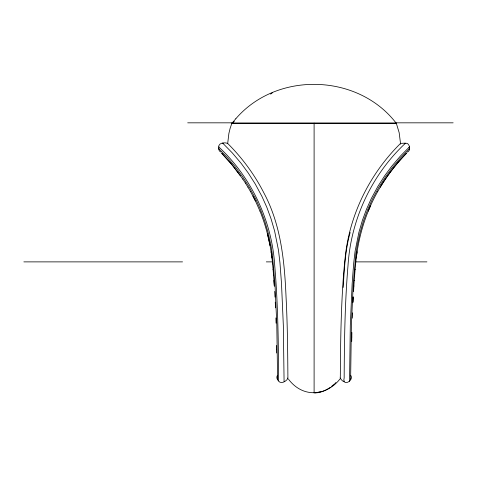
<?xml version="1.0" encoding="UTF-8"?>
<svg xmlns="http://www.w3.org/2000/svg" width="477" height="477" viewBox="0 0 477 477"><rect width="100%" height="100%" fill="white"/><g stroke="black" fill="none" stroke-linecap="round" stroke-linejoin="round"><path stroke-width="0.72" d="M350.744 375.387C354.411 380.694 341.866 387.169 344.156 377.951C344.376 340.518 344.865 303.05 348.001 265.731C350.786 220.165 371.076 176.061 404.073 144.519C408.479 139.517 412.372 150.69 407.072 152.169M349.563 380.533L349.552 381.147L350.309 325.32L352.151 283.684L353.684 263.31L355.109 251.146L358.901 232.359L362.377 220.457L366.509 209.212L371.279 198.599L377.802 186.525L384.659 175.798L391.498 166.521L400.251 156.247L409.534 146.833L409.016 147.327M350.631 379.12L350.619 379.728L351.4 324.676L353.248 283.881L355.788 254.652L357.315 245.095L360.057 232.681L363.546 220.803L367.695 209.606L372.412 199.159L378.827 187.306L385.505 176.854L392.166 167.797L400.626 157.78L409.552 148.603L409.045 149.098M344.126 381.135C344.227 382.948 338.891 378.374 340.322 376.168C340.351 372.096 340.363 368.023 340.405 363.951C340.518 352.193 340.691 340.441 340.96 328.689C341.669 303.599 342.713 278.467 345.628 253.525C350.828 211.967 370.784 172.752 400.549 143.404L405.522 143.118L404.991 143.631M340.292 378.565L340.703 378.064M351.716 341.407L351.799 336.971M351.799 337.12L351.895 332.469M352.294 318.189L352.485 312.793M352.938 302.472L353.213 297.117M352.95 302.138L353.23 296.819M227.636 143.732L227.654 143.404C224.446 142.116 218.162 142.82 218.663 147.5C218.448 149.384 219.176 151.525 221.137 152.169M343.184 287.47C344.346 269.022 345.127 250.359 350.16 232.454M353.523 291.685L353.886 285.956M353.868 286.176L354.262 280.44M354.25 280.619L354.673 274.931M227.66 143.69L228.894 133.405L230.135 128.307L231.941 123.12L234.32 121.331M354.655 275.157L355.132 269.392M355.109 269.672L355.645 263.709M355.633 263.847C357.923 238.572 365.173 213.642 377.718 191.527M356.247 258.081L357.094 251.844M368.238 211.108L370.45 205.927M377.683 191.593C385.577 177.605 395.32 164.672 406.565 153.206M277.459 375.387C276.231 377.116 277.006 379.293 278.318 380.706C280.762 384.736 286.283 381.344 287.911 378.41C287.703 351.287 287.482 324.151 286.051 297.064C284.548 261.479 281.019 224.864 263.9 192.929C254.569 174.636 242.238 157.923 227.69 143.446M380.223 187.228C387.622 174.928 396.47 163.51 406.517 153.254M340.53 378.279C327.073 396.035 303.193 398.623 288.531 379.269M335.891 382.566L334.842 383.58M334.311 384.074L331.593 386.364M270.602 94.118L272.391 92.782M330.466 387.211C326.035 390.407 320.794 392.666 315.291 392.935M320.097 391.897L314.104 392.959L314.104 123.12M187.7 122.827L233.056 122.827M395.153 122.827L453.15 122.827M231.941 123.12L396.268 123.12L399.166 132.684L400.585 143.965M23.85 261.879L182.536 261.879M266.303 261.879L272.48 261.879M355.89 261.879L426.927 261.879M218.728 146.886C251.457 177.361 272.17 221.25 274.77 266.19C278.013 304.254 278.413 343.327 278.651 380.992M223.218 143.631L222.681 143.118L232.227 152.837L241.195 163.408L248.189 172.924L255.207 183.919L261.891 196.309L266.786 207.209L271.031 218.758L274.603 230.993L278.496 250.306L279.957 262.797L281.496 283.404L283.338 325.493L284.083 381.594M218.782 148.729L219.164 149.098M218.71 148.657L227.583 157.78L234.75 166.163L242.698 176.854L249.382 187.306L255.797 199.159L260.508 209.606L264.657 220.803L268.152 232.681L270.894 245.095L272.415 254.652L274.961 283.881L276.809 324.676L277.584 379.728L277.572 379.12M287.5 378.064L287.911 378.41M240.271 175.447L230.564 162.973L221.692 153.254L232.722 165.555L242.835 179.149M242.775 179.054L245.411 183.079M245.363 182.995L247.98 187.228M247.939 187.151L250.52 191.593M250.491 191.527L255.433 200.942L259.971 211.114M252.983 196.113L255.41 200.912M259.971 211.108C266.78 227.928 270.924 245.786 272.576 263.847M267.376 233.599L270.06 245.667M271.109 251.844L271.962 258.081M272.564 263.709L273.094 269.672M273.071 269.392L273.548 275.157M273.53 274.931L274.335 286.176M273.941 280.44L274.323 285.956M274.669 291.423L274.996 297.117M400.567 143.732L400.549 143.404L400.579 143.947M275.253 302.138L275.515 307.832M275.903 317.938L276.07 323.167M276.553 345.39L276.618 349.373M276.618 349.283L276.666 353.028M235.823 118.737L232.007 123.203L396.208 123.203C357.977 73.339 276.767 71.079 235.823 118.737"/></g></svg>
